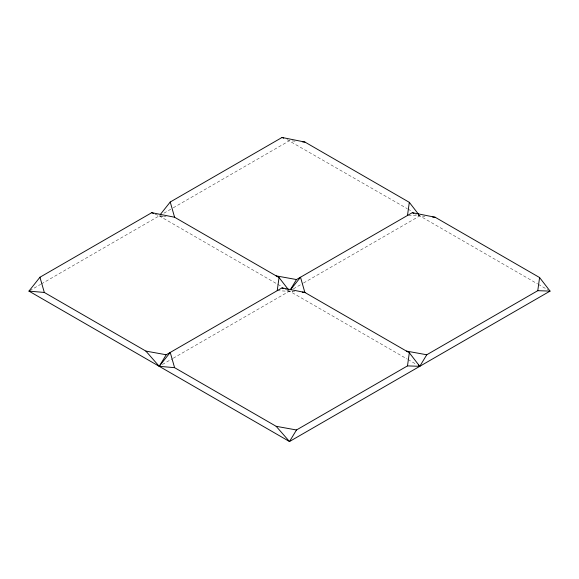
<?xml version="1.0" encoding="UTF-8"?>
<svg xmlns="http://www.w3.org/2000/svg" width="579" height="579" viewBox="0 0 579 579"><rect width="100%" height="100%" fill="white"/><g stroke="black" fill="none" stroke-linecap="round" stroke-linejoin="round"><path stroke-width="0.43" stroke-dasharray="2.9 2.17" d="M29.732 290.658L40.653 284.354M41.435 283.898L159.225 215.895L162.641 216.191M163.908 213.188L172.484 208.237M173.266 207.789L289.5 140.683L296.347 141.29M162.344 364.517L172.484 358.662M173.266 358.213L289.5 291.107L292.916 291.403M293.401 288.856L302.759 283.449M303.541 283.001L419.775 215.895L424.914 216.351M408.369 215.497L419.775 215.895L415.628 214.107M277.218 290.68L294.639 291.563M163.495 216.271L166.05 216.495M155.078 214.107L159.225 215.895L164.364 216.351M287.01 139.611L407.29 208.686M285.353 289.319L289.5 291.107M408.072 209.135L411.973 211.393M418.212 214.99L537.565 283.898M538.347 284.354L547.712 289.753M159.225 215.895L277.015 283.898M277.797 284.354L281.698 286.605M287.937 290.209L407.29 359.118M408.072 359.566L416.656 364.517"/><path stroke-width="0.87" d="M277.218 290.68L279.042 277.544L174.59 217.241L151.763 212.681L39.958 277.232L28.95 291.107L289.5 441.531L550.05 291.107L539.592 277.544L435.184 217.27L412.313 212.681L296.484 279.548L290.434 289.565M407.493 215.46L409.317 202.332L304.909 142.058L282.038 137.469L170.233 202.013L160.325 214.505M174.59 367.672L170.233 352.445L159.225 366.319L174.59 367.672L276.147 426.303L289.5 441.531L296.484 429.98L407.493 365.892L409.317 352.763L304.865 292.453L282.038 287.893L166.209 354.768L159.225 366.319L145.872 351.091L44.315 292.453L28.95 291.107M407.493 365.892L419.775 366.319L426.759 354.768L537.768 290.68L539.592 277.544M290.6 289.717L300.508 277.232L304.865 292.453L302.347 292.257L304.865 292.453M537.768 290.68L550.05 291.107M302.347 141.826L304.909 142.058M432.622 217.038L435.184 217.27M276.147 275.879L296.484 279.548M406.422 351.091L426.759 354.768M145.872 351.091L166.209 354.768M276.147 426.303L296.484 429.98M282.038 137.469L283.696 138.178M412.313 212.681L413.971 213.39M151.763 212.681L153.421 213.39M282.038 287.893L283.696 288.61M418.617 364.994L419.775 366.319L409.317 352.763M409.317 202.332L418.675 214.469M279.042 277.544L288.4 289.681M170.233 202.013L174.59 217.241M39.958 277.232L44.315 292.453"/></g></svg>
